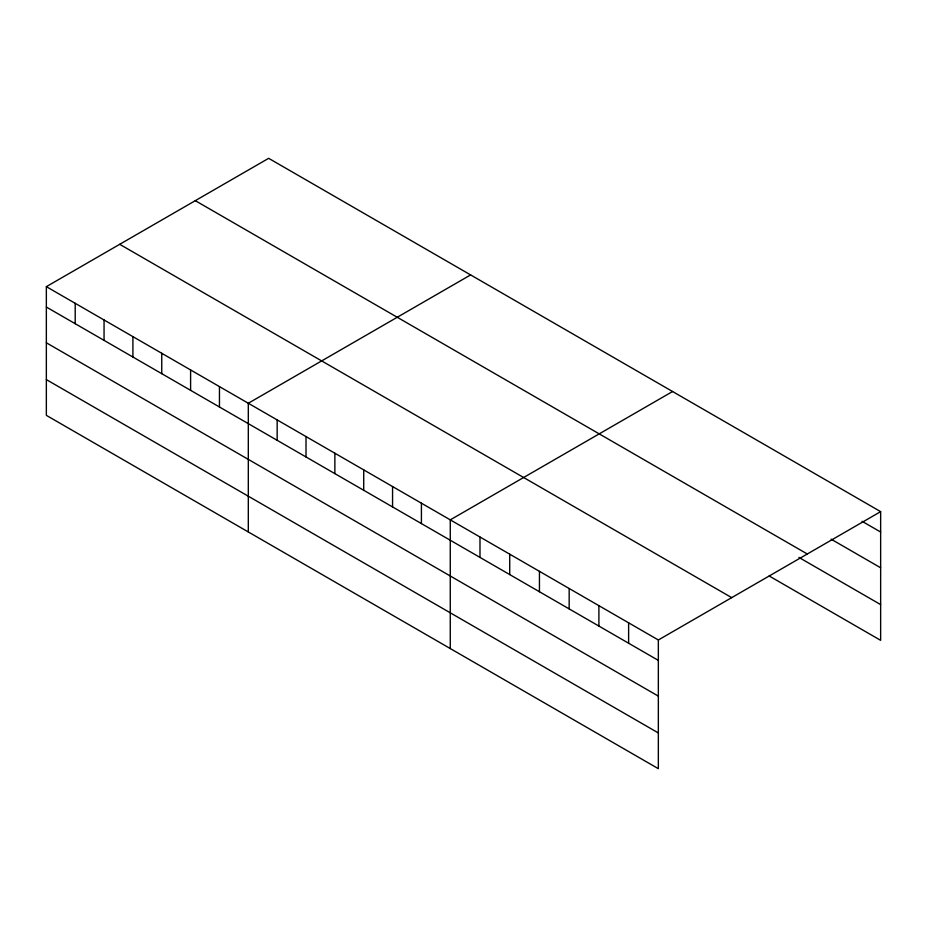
<?xml version="1.0" encoding="UTF-8"?>
<svg xmlns="http://www.w3.org/2000/svg" width="927" height="927" viewBox="0 0 927 927"><rect width="100%" height="100%" fill="white"/><g stroke="black" fill="none" stroke-linecap="round" stroke-linejoin="round"><path stroke-width="1.39" d="M46.35 286.663L658.344 639.989L658.344 768.68L46.35 415.354L46.35 286.663L268.656 158.32L880.65 511.646L880.65 640.337L769.178 575.98M470.615 274.913L248.309 403.257L248.309 531.947M672.573 391.518L450.267 519.862L450.267 648.552M658.344 639.989L880.65 511.646M862.075 521.31L880.65 532.028M831.102 539.166L880.65 567.776M195.296 200.672L807.29 553.998M798.9 557.405L880.65 604.601M119.71 244.311L731.704 597.637M46.35 307.046L658.344 660.383M46.35 342.781L658.344 696.119M46.35 379.606L658.344 732.944M628.622 622.828L628.622 643.211M598.9 605.667L598.9 626.049M569.166 588.506L569.166 608.888M539.444 571.345L539.444 591.727M509.723 554.184L509.723 574.566M479.989 537.023L479.989 557.405M421.414 503.199L421.414 523.581M392.561 486.548L392.561 506.93M363.72 469.885L363.72 490.267M334.867 453.233L334.867 473.616M306.014 436.571L306.014 456.953M277.161 419.919L277.161 440.302M219.456 386.605L219.456 406.988M190.603 369.943L190.603 390.325M161.75 353.291L161.75 373.674M132.909 336.628L132.909 357.011M104.056 319.977L104.056 340.36M75.203 303.314L75.203 323.697"/></g></svg>
